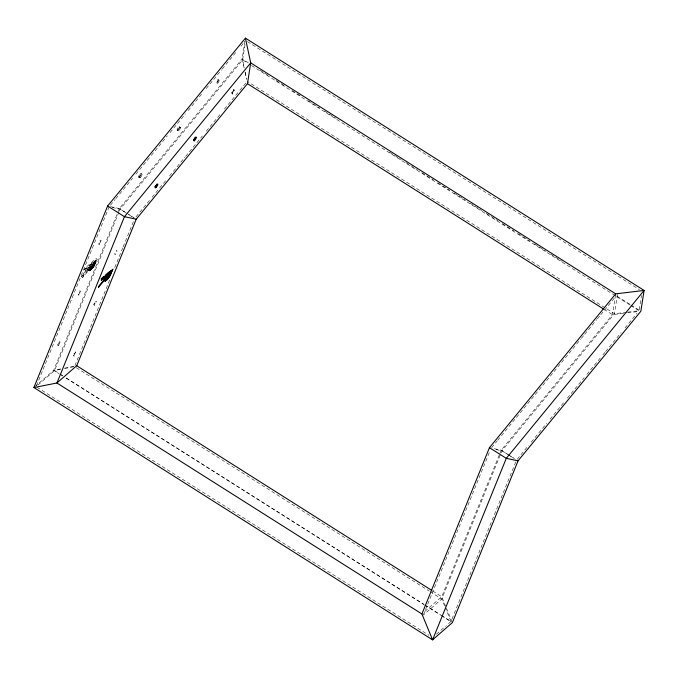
<?xml version="1.0" encoding="UTF-8"?>
<svg xmlns="http://www.w3.org/2000/svg" width="678" height="678" viewBox="0 0 678 678"><rect width="100%" height="100%" fill="white"/><g stroke="black" fill="none" stroke-linecap="round" stroke-linejoin="round"><path stroke-width="0.51" stroke-dasharray="3.39 2.54" d="M87.894 269.598C90.377 274.192 97.573 262.386 95.064 261.064L91.581 266.547L87.894 269.598L89.801 270.844M244.936 41.256L242.182 58.927L244.165 68.207M245.029 44.57L242.639 59.884L244.385 68.054M615.531 294.905L612.454 314.66L501.212 450.175L499.627 454.09M617.48 294.328L614.454 313.736L501.94 450.802L441.768 599.005L424.055 614.454M639.235 309.753L641.464 295.455M88.072 270.191C91.733 268.886 93.615 264.496 95.064 261.064M96.191 261.776C94.751 265.522 90.716 268.59 89.191 270.903M36.493 385.697L109.124 206.824M82.733 277.446L83.462 275.666L94.276 262.835L85.589 270.412L84.47 269.7L85.14 268.056L96.115 258.488L97.234 259.191L96.445 261.149L82.733 277.446L81.614 276.734L82.335 274.954L93.157 262.123L95.462 263.547M85.589 270.412L86.259 268.768L97.234 259.191M81.614 276.734L95.318 260.437L96.115 258.488M118.921 212.095L54.571 370.552L36.095 386.672M119.32 211.112L120.108 209.163L242.639 59.884L248.004 63.283M74.927 365.62L109.997 279.251M114.785 267.471L122.752 247.843M123.15 246.86L133.913 220.358M423.284 615.124L490.16 450.429M499.228 455.065L441.717 596.708L424.292 611.903M515.746 462.006L451.006 621.438L446.387 625.472M110.463 205.188L115.15 199.485M115.819 198.671L132.549 178.28M135.897 174.204L150.626 156.271M151.296 155.448L167.356 135.88M170.034 132.625L185.425 113.87M188.103 110.607L202.163 93.479M206.171 88.589L221.57 69.834M222.24 69.02L236.961 51.079M240.978 46.189L244.995 41.299M136.049 216.765L149.44 200.451M152.118 197.188L166.856 179.238M169.534 175.975L184.941 157.203M185.611 156.389L202.349 135.99M206.366 131.1L221.104 113.15M224.452 109.065L239.181 91.123M239.851 90.301L246.555 82.148M491.626 447.658L496.982 441.132M497.652 440.31L580.665 339.186M581.334 338.373L584.012 335.11M584.682 334.296L596.733 319.609M597.403 318.796L600.081 315.533M600.75 314.719L614.802 297.591M517.212 459.226L528.594 445.361M531.272 442.098L546.671 423.343M550.019 419.258L564.749 401.317M567.427 398.054L584.165 377.663M586.843 374.4L600.242 358.086M602.92 354.823L604.929 352.374M605.598 351.56L620.997 332.796M625.014 327.906L637.066 313.219M218.706 80.385C217.384 81.309 216.324 85.377 216.079 83.106A2.22 0.517 -57.7 0 0 217.85 80.58A2.22 0.517 -57.7 0 0 217.579 79.673L218.706 80.385A2.22 0.517 -57.7 0 1 218.969 81.292A2.22 0.517 -57.7 0 1 217.206 83.818L216.079 83.106M99.869 240.487L100.183 240.19C101.937 240.266 101.403 240.215 98.683 243.622C98.929 245.894 99.988 241.826 101.31 240.902M79.258 291.235L79.58 290.93C81.326 291.006 80.801 290.955 78.08 294.362C78.317 296.633 79.385 292.574 80.699 291.642M60.096 342.39L58.164 345.983L57.045 345.28L58.842 343.373L59.401 341.517L60.528 342.229L59.232 341.526M58.918 345.526L57.477 345.11M84.47 269.7L93.157 262.123M34.688 386.867L53.698 370.281L119.379 208.536L242.182 58.927L248.436 62.893M436.378 634.201L445.615 626.141M99.556 244.487L98.683 243.622M78.945 295.235L78.08 294.362M60.706 368.891L53.698 370.281L59.062 373.68M64.715 368.103L73.724 366.315M60.562 369.366L54.571 370.552L59.045 373.383M64.554 368.578L74.529 366.603M626.76 312.253L614.454 313.736L247.224 81.326M627.794 312.134L639.074 310.77L631.015 305.676M623.616 313.312L612.454 314.66L604.403 309.566M627.667 312.829L637.812 311.6M110.548 206.654L119.379 208.536L125.583 212.46M112.124 207.46L120.108 209.163L127.837 214.053M494.347 448.717L501.212 450.175L507.424 454.107M495.949 449.531L501.94 450.802L509.67 455.701M219.138 80.216L218.011 79.512M180.619 127.159A2.22 0.517 -57.7 0 0 178.458 129.727A2.22 0.517 -57.7 0 0 179.204 130.218A2.22 0.517 -57.7 0 0 180.619 127.159L179.484 126.447M177.127 130.201L178.238 130.905M142.083 174.085L140.956 173.382M138.6 177.136L139.719 177.848M247.453 41.612L639.413 289.667M260.055 70.241L268.996 75.902M276.149 80.428L285.082 86.081M292.235 90.606L301.176 96.268M308.329 100.793L319.948 108.149M324.415 110.972L336.034 118.328M389.672 152.27L401.291 159.627M405.766 162.457L417.385 169.814M421.852 172.636L433.471 179.992M437.946 182.823L449.565 190.179M454.031 193.001L465.65 200.357M470.125 203.188L481.744 210.544M486.211 213.367L497.83 220.723M502.305 223.554L513.924 230.91M518.39 233.732L530.018 241.088M534.484 243.919L546.104 251.275M550.57 254.097L562.198 261.454M616.726 295.964L630.133 304.447M631.023 305.015L639.074 310.109M251.589 65.546L630.125 305.108M179.051 126.608L180.179 127.32M177.56 130.04L178.678 130.752M140.532 173.543L141.651 174.254M139.032 176.975L140.151 177.687M126.472 213.019L134.447 218.07M508.305 454.667L514.509 458.599M128.701 214.595L133.854 217.858M510.534 456.243L515.687 459.506M95.318 260.437L96.445 261.149M94.945 261.352L96.073 262.064M94.691 261.996L95.81 262.708M94.556 262.327L95.674 263.039M93.903 262.445L95.03 263.157M93.7 262.945L95.276 263.962M93.598 263.2L94.725 263.903M93.954 263.683L95.073 264.386M93.428 263.589L94.937 264.666M93.318 263.818L94.445 264.53M93.674 264.234L94.793 264.945M93.166 264.14L94.674 265.174M93.42 264.691L94.547 265.403M92.988 264.471L94.115 265.183M92.81 264.793L94.369 265.708M93.072 265.301L94.191 266.013M92.606 265.115L93.733 265.827M92.878 265.606L94.005 266.318M92.403 265.437L93.53 266.149M92.191 265.742L93.75 266.717M91.988 266.022L93.115 266.734M92.361 266.403L93.479 267.115M91.784 266.293L92.903 267.005M91.581 266.547L93.208 267.488M91.327 266.835L92.945 267.852M91.081 267.098L92.649 268.225M90.818 267.369L91.937 268.081M91.242 267.861L92.369 268.564M90.555 267.607L91.683 268.319M90.36 267.776L91.488 268.488M90.945 268.2L92.072 268.912M90.174 267.929L91.301 268.641M89.928 268.124L91.776 269.225M89.81 268.2L91.606 269.403M89.691 268.268L90.818 268.98M89.547 268.344L91.437 269.573M89.081 268.183L90.547 269.098M90.123 269.039L91.25 269.751M89.945 269.208L91.064 269.912M89.606 269.497L90.733 270.208M89.36 269.7L90.479 270.412M89.115 269.869L90.242 270.581M88.894 270.022L90.013 270.725M85.14 268.056L86.259 268.768M87.886 269.802L89.615 270.92M87.92 269.98L89.445 270.954M82.335 274.954L83.462 275.666M432.767 591.047L441.717 596.708L446.056 607.251M76.317 367.73L429.259 591.089M430.149 591.657L441.768 599.005L444.98 606.81M59.944 373.951L62.63 375.654M66.207 377.917L424.157 604.454M425.055 605.022L440.268 614.649M441.166 615.209L451.006 621.438L445.378 607.785M59.952 374.248L62.639 375.943M66.215 378.205L423.775 604.488M424.665 605.056L440.759 615.234M441.649 615.802L451.48 622.023M36.993 387.24L428.945 635.294M446.455 608.208L452.379 622.59M245.258 72.139L246.563 78.267M245.046 72.334L246.589 79.546M231.376 93.217A2.22 0.517 -57.7 0 1 231.435 92.386M140.363 177.5A2.22 0.517 -57.7 0 0 142.16 174.238A2.22 0.517 -57.7 0 0 140.185 176.17A2.22 0.517 -57.7 0 0 140.363 177.5M177.763 129.854A2.22 0.517 -57.7 0 0 179.568 126.591A2.22 0.517 -57.7 0 0 177.585 128.523A2.22 0.517 -57.7 0 0 177.763 129.854M139.236 176.788A2.22 0.517 -57.7 0 0 141.041 173.526A2.22 0.517 -57.7 0 0 139.058 175.458A2.22 0.517 -57.7 0 0 139.236 176.788"/><path stroke-width="1.02" d="M33.9 387.553L56.927 382.994L76.724 365.722L136.227 219.189L247.47 83.674L250.707 62.876L245.419 38.138L107.607 206.027L33.9 387.553L432.581 639.863L452.379 622.59L518.06 460.837L640.854 311.236L644.1 290.447L245.419 38.138M109.429 272.895L109.624 272.395L110.751 273.107C110.183 276.81 105.76 278.624 104.912 280.853C106.692 280.675 107.819 278.675 108.938 277.438C110.006 276.234 113.116 270.022 110.751 273.107M112.167 271.098L112.955 269.149L101.98 278.717L101.319 280.361L110.006 272.785L99.183 285.616L98.454 287.396L112.167 271.098L111.039 270.386M421.919 613.98L489.448 447.675L615.7 293.862L644.1 290.447L506.288 458.336L432.581 639.863L421.919 613.98L56.927 382.994L124.455 216.689L250.707 62.876L615.7 293.862M110.065 272.785L110.277 272.276M74.224 353.857L74.563 353.323M74.453 354.077L74.792 353.543M94.471 303.608L94.835 303.117M104.514 278.149L105.819 276.599M109.082 272.717L110.387 271.158M107.158 279.522L106.039 278.811L107.505 279.175M234.105 90.632L233.681 89.86M116.709 251.148L116.658 250.614M96.107 301.888L96.047 301.354M75.504 352.636L75.444 352.102M105.963 280.531C103.649 280.217 106.192 278.073 106.971 279.7M100.98 278.963L104.141 276.209M105.717 274.827L108.878 272.073L111.184 273.497M232.673 93.92L232.181 93.293M115.277 254.436L114.785 253.809M94.666 305.185L93.801 304.312M74.063 355.933L73.571 355.297M104.048 280.192L105.734 280.675M136.227 219.189L124.455 216.689L107.607 206.027M518.06 460.837L506.288 458.336L489.448 447.675M247.47 83.674L603.505 308.999M193.654 140.227L194.4 140.702M154.754 186.925L155.872 187.637M109.395 274.183L110.514 274.895M109.268 274.412L110.395 275.124M108.607 275.556L109.726 276.268M108.082 276.353L109.2 277.065M107.539 277.09L108.666 277.802M107.251 277.463L108.378 278.175M108.09 278.522L106.666 278.149L107.794 278.861M106.209 278.641L107.327 279.353M105.666 279.158L106.793 279.87M105.327 279.446L106.454 280.158M105.082 279.65L106.2 280.361M104.404 280.082L105.531 280.794M104.209 280.158L105.336 280.87M103.903 280.184L105.175 280.904M103.793 280.141L104.912 280.853M76.724 365.722L431.878 590.479M233.791 89.894A2.22 0.517 -57.7 0 1 233.664 90.293M233.173 91.318A2.22 0.517 -57.7 0 1 232.122 92.759M195.171 137.142A2.22 0.517 -57.7 0 1 194.222 138.914M193.967 139.253A2.22 0.517 -57.7 0 1 193.493 139.795M156.618 184.162A2.22 0.517 -57.7 0 1 156.406 184.653M156.118 185.187A2.22 0.517 -57.7 0 1 155.067 186.628M194.611 140.516A2.22 0.517 -57.7 0 0 196.408 137.253A2.22 0.517 -57.7 0 0 194.433 139.185A2.22 0.517 -57.7 0 0 194.611 140.516M156.084 187.45A2.22 0.517 -57.7 0 0 157.889 184.187A2.22 0.517 -57.7 0 0 155.906 186.119A2.22 0.517 -57.7 0 0 156.084 187.45"/></g></svg>
